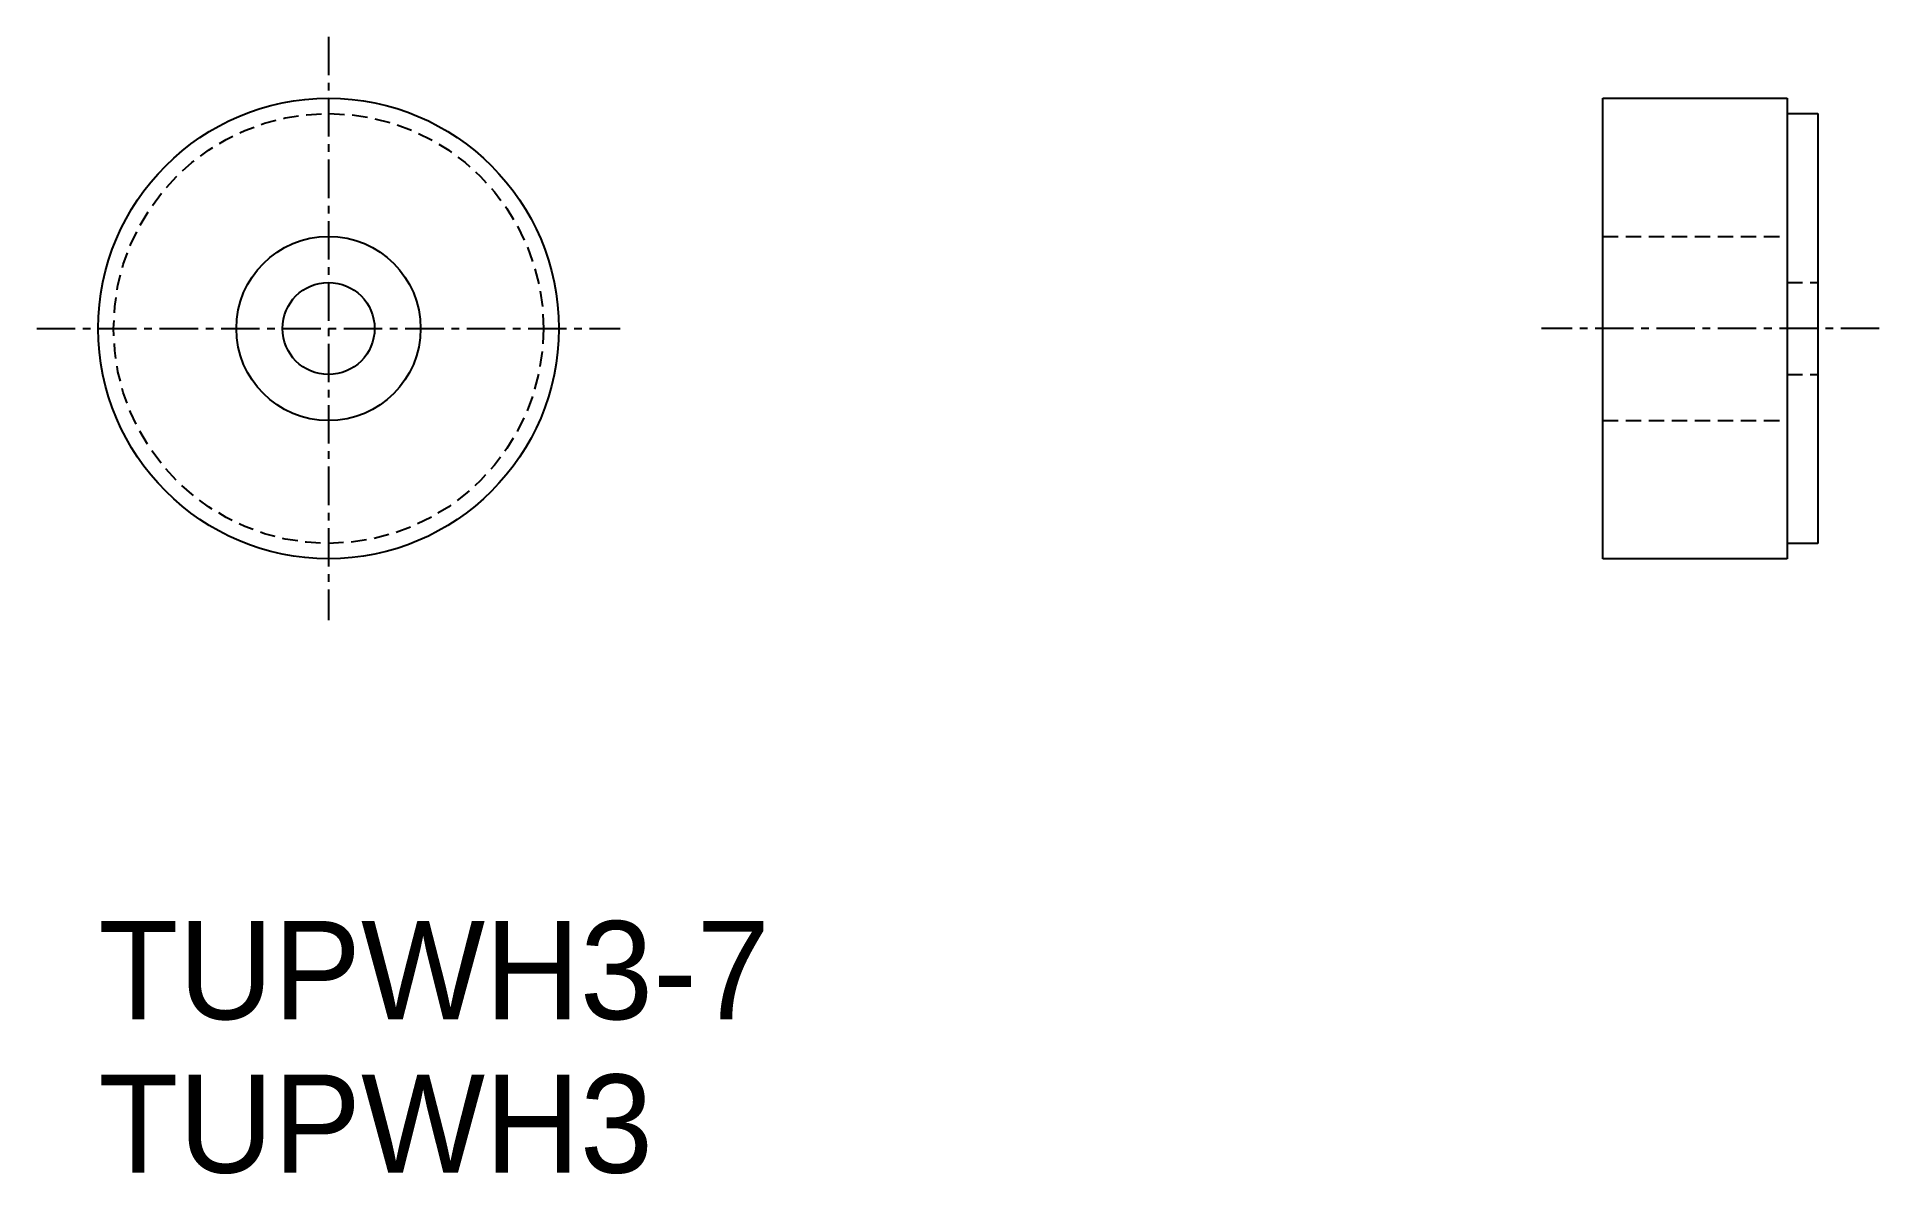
# Model space of a CAD drawing. Extents: x -4006.2 to -3946.2, y -997.2 to -960.1.
import ezdxf

# ---------------------------------------------------------------- set-up
doc = ezdxf.new("R2010")
doc.units = 0
doc.linetypes.add('CENTER', pattern=[2, 1.25, -0.25, 0.25, -0.25])
doc.linetypes.add('DASHED', pattern=[0.75, 0.5, -0.25])
doc.layers.get('0').update_dxf_attribs({"linetype": 'CONTINUOUS'})
doc.layers.add('CENTER', color=1, linetype='CENTER')

msp = doc.modelspace()

# ---------------------------------------------------------------- linework, layer by layer
at = {"color": 7, "linetype": 'CONTINUOUS'}
for p, q in [((-3955.201, -962.13), (-3949.201, -962.13)), ((-3955.201, -977.13), (-3955.201, -962.13)), ((-3949.201, -962.13), (-3949.201, -977.13)), ((-3949.201, -962.63), (-3948.201, -962.63)), ((-3948.201, -962.63), (-3948.201, -976.63)), ((-3948.201, -976.63), (-3949.201, -976.63)), ((-3949.201, -977.13), (-3955.201, -977.13))]:
    msp.add_line(p, q, dxfattribs=at)
at = {"color": 3, "linetype": 'DASHED'}
for p, q in [((-3955.201, -966.63), (-3949.201, -966.63)), ((-3949.201, -968.13), (-3948.201, -968.13)), ((-3949.201, -971.13), (-3948.201, -971.13)), ((-3955.201, -972.63), (-3949.201, -972.63))]:
    msp.add_line(p, q, dxfattribs=at)
at = {"color": 7, "linetype": 'CONTINUOUS'}
for radius in [7.5, 3, 1.5]:
    msp.add_circle((-3996.701, -969.63), radius, dxfattribs=at)
at = {"color": 3, "linetype": 'DASHED'}
msp.add_circle((-3996.701, -969.63), 7, dxfattribs=at)
at = {"layer": 'CENTER', "color": 1, "linetype": 'CENTER'}
for p, q in [((-3996.701, -960.13), (-3996.701, -979.13)), ((-4006.201, -969.63), (-3987.201, -969.63)), ((-3946.201, -969.63), (-3957.201, -969.63))]:
    msp.add_line(p, q, dxfattribs=at)

# ---------------------------------------------------------------- texts
at = {"color": 7, "linetype": 'CONTINUOUS'}
for s, p in [('TUPWH3-7', (-4004.201, -992.13)), ('TUPWH3', (-4004.201, -997.13))]:
    msp.add_text(s, height=3.2, dxfattribs=at).set_placement(p)

doc.saveas('drawing.dxf')
